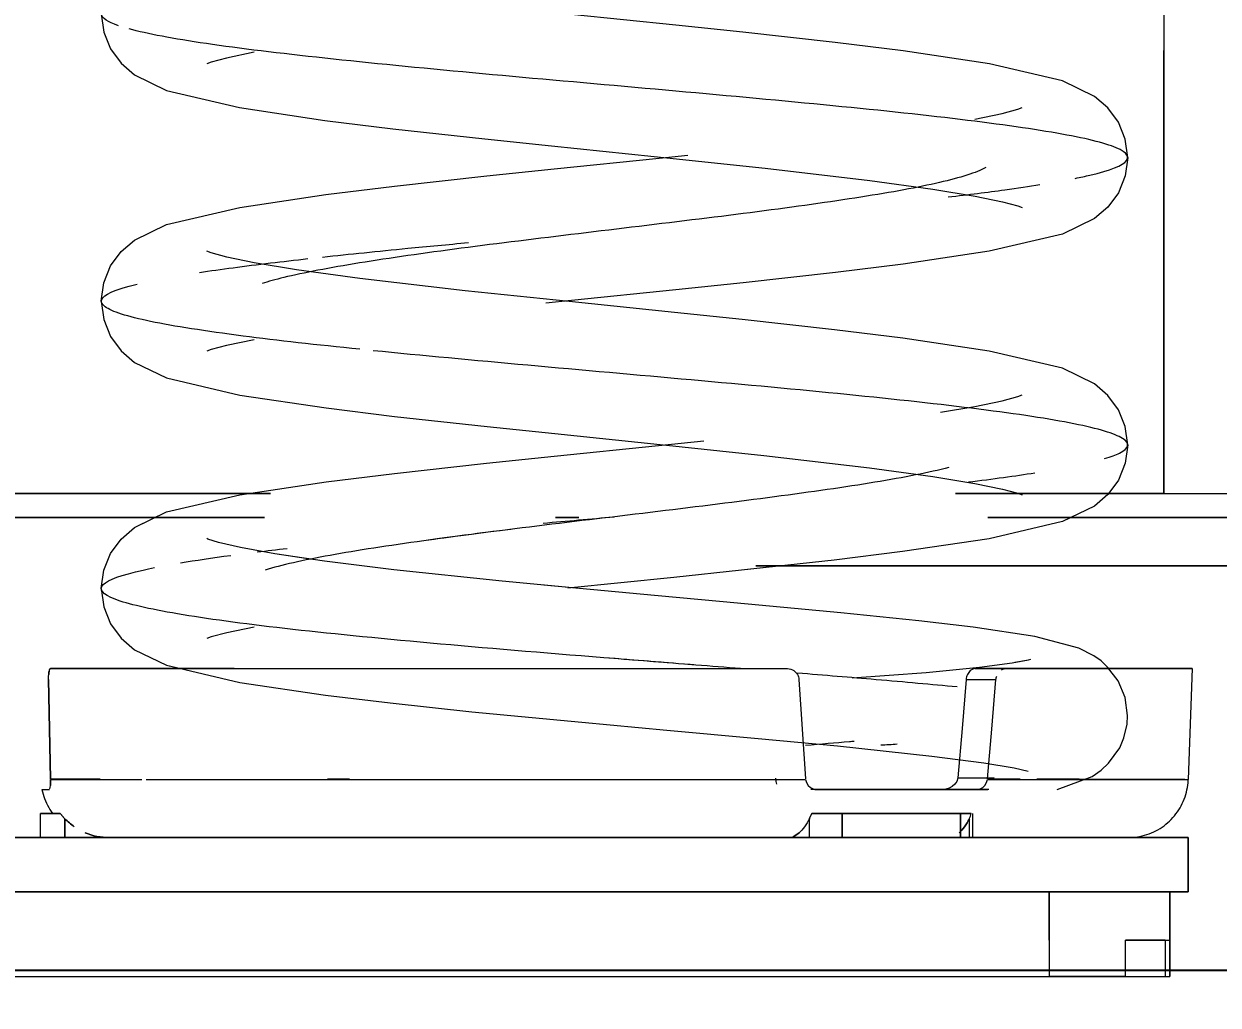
# Model space of a CAD drawing. Header units: millimetres. Extents: x -69706 to 52883, y -6882 to 68885.
# Drawn here: x 46240.4 to 46339.3, y 64791.4 to 64872.6 of the extents above; entities that cross this region are included whole.
import ezdxf

# ---------------------------------------------------------------- set-up
doc = ezdxf.new("R2010")
doc.units = ezdxf.units.MM
doc.layers.add('XFM7P20PCW$0$G-IMPT', color=252, linetype='Continuous', lineweight=9)
doc.layers.add('XFM7P20PCW$0$M-EQPM', color=252, linetype='Continuous', lineweight=9)
doc.layers.add('XFM7P20PCW$0$U-CV-DIM', color=252, linetype='Continuous')
doc.styles.add('XFM7P20PCW$0$PX-TEXT', font='isocp.shx', dxfattribs={"width": 0.7, "bigfont": 'chineset.shx'})
doc.dimstyles.new('XFM7P20PCW$0$PX-400', dxfattribs={"dimscale": 1000, "dimtxt": 0.25, "dimasz": 0.03, "dimexe": 0.1, "dimexo": 0.1, "dimgap": 0.05, "dimtad": 1, "dimdec": 0, "dimzin": 0, "dimdsep": 46, "dimtxsty": 'XFM7P20PCW$0$PX-TEXT', "dimblk": 'XFM7P20PCW$0$_Dot', "dimcen": 2, "dimclrd": 2, "dimclre": 1, "dimclrt": 4, "dimadec": 0, "dimazin": 0, "dimtfac": 1, "dimtdec": 0, "dimtix": 1, "dimtmove": 2, "dimatfit": 3, "dimfxl": 1, "dimtvp": 1, "dimtolj": 1, "dimtzin": 0, "dimarcsym": 0})

# ---------------------------------------------------------------- blocks, each defined once
blk = doc.blocks.new('XFM7P20PCW$0$ui_PCW Pump Shockproof Base - PCW防震基座-Renew_dwg_OC500032 UC600021 12___TEÂù_uÂ_Z__ÅK311x186x6t_ipt-1175001-剖面 73')
at = {"layer": 'XFM7P20PCW$0$G-IMPT'}
blk.add_line((132036.368, 25439.5), (132036.368, 25476.179), dxfattribs=at)
blk.add_line((132036.368, 25439.5), (132036.368, 25476.179), dxfattribs=at)
blk = doc.blocks.new('XFM7P20PCW$0$ui_PCW Pump Shockproof Base - PCW防震基座-Renew_dwg_OC500032 CE12___TZ__ÅK²Õ_ó-Âù_uÂ__ª_iam-1175004-剖面 73')
blk.add_blockref('XFM7P20PCW$0$ui_PCW Pump Shockproof Base - PCW防震基座-Renew_dwg_OC500032 UC600021 12___TEÂù_uÂ_Z__ÅK311x186x6t_ipt-1175001-剖面 73', (0, 0))
blk = doc.blocks.new('XFM7P20PCW$0$ui_PCW Pump Shockproof Base - PCW防震基座-Renew_dwg_OC500032 UC600021 12___TEÂù_uÂ_Z__ÅK311x186x6t_ipt-V22-剖面 73')
at = {"layer": 'XFM7P20PCW$0$G-IMPT'}
for p, q in [((132036.368, 25560), (132036.368, 25439.5)), ((132036.368, 25560), (132036.368, 25439.5)), ((131962.389, 25439.5), (131892.769, 25439.5)), ((131892.769, 25439.5), (131962.389, 25439.5)), ((132036.368, 25439.5), (132019.112, 25439.5)), ((132019.112, 25439.5), (132036.368, 25439.5)), ((132036.368, 25439.5), (132048.368, 25439.5))]:
    blk.add_line(p, q, dxfattribs=at)
blk = doc.blocks.new('XFM7P20PCW$0$ui_PCW Pump Shockproof Base - PCW防震基座-Renew_dwg_OC500033 CE12___TZ__ÅK²Õ_ó-Âù_uÂ__k_iam-V24-剖面 73')
blk.add_blockref('XFM7P20PCW$0$ui_PCW Pump Shockproof Base - PCW防震基座-Renew_dwg_OC500032 UC600021 12___TEÂù_uÂ_Z__ÅK311x186x6t_ipt-V22-剖面 73', (0, 0))
blk = doc.blocks.new('XFM7P20PCW$0$ui_PCW Pump Shockproof Base - PCW防震基座-Renew_dwg_QB100173 JCD-2_³___Æ¹Ô217x97mm-1175024-剖面 73')
at = {"layer": 'XFM7P20PCW$0$G-IMPT'}
for p, q in [((129276.868, 25406.5), (129079.868, 25406.5)), ((129079.868, 25406.5), (129276.868, 25406.5)), ((129276.868, 25402.5), (129276.868, 25406.5)), ((129276.868, 25406.5), (129276.868, 25402.5)), ((129276.868, 25406.5), (129286.868, 25406.5)), ((129286.868, 25406.5), (129276.868, 25406.5)), ((129286.868, 25406.5), (129286.868, 25399.5)), ((129286.868, 25399.5), (129286.868, 25406.5)), ((129286.868, 25406.5), (129286.868, 25399.5)), ((129283.187, 25402.5), (129286.482, 25402.5)), ((129286.482, 25402.5), (129283.187, 25402.5)), ((129283.187, 25402.5), (129286.868, 25402.5)), ((129283.187, 25402.5), (129286.868, 25402.5)), ((129283.187, 25402.5), (129286.868, 25402.5)), ((129283.187, 25402.5), (129286.868, 25402.5)), ((129283.187, 25402.5), (129286.868, 25402.5)), ((129283.187, 25402.5), (129286.868, 25402.5)), ((129283.187, 25402.5), (129286.868, 25402.5)), ((129283.187, 25402.5), (129286.868, 25402.5)), ((129283.187, 25402.5), (129286.868, 25402.5)), ((129283.187, 25402.5), (129286.868, 25402.5)), ((129283.187, 25402.5), (129286.868, 25402.5)), ((129283.187, 25402.5), (129286.868, 25402.5)), ((129283.187, 25402.5), (129286.482, 25402.5)), ((129283.187, 25402.5), (129286.482, 25402.5)), ((129286.868, 25402.5), (129286.868, 25399.5)), ((129286.868, 25399.5), (129286.868, 25402.5)), ((129286.868, 25402.5), (129286.868, 25399.5)), ((129286.868, 25399.5), (129286.868, 25402.5)), ((129286.868, 25402.5), (129286.868, 25399.5)), ((129286.868, 25399.5), (129286.868, 25402.5)), ((129286.868, 25402.5), (129286.868, 25399.5)), ((129286.868, 25399.5), (129286.868, 25402.5)), ((129286.868, 25402.5), (129286.868, 25399.5)), ((129286.868, 25399.5), (129286.868, 25402.5)), ((129286.868, 25402.5), (129286.868, 25399.5)), ((129286.868, 25399.5), (129286.868, 25402.5)), ((129069.868, 25399.5), (129286.868, 25399.5)), ((129069.868, 25399.5), (129286.868, 25399.5)), ((129069.868, 25399.5), (129286.868, 25399.5)), ((129069.868, 25399.5), (129286.868, 25399.5)), ((129069.868, 25399.5), (129286.868, 25399.5)), ((129069.868, 25399.5), (129286.868, 25399.5)), ((129069.868, 25399.5), (129286.868, 25399.5)), ((129069.868, 25399.5), (129286.868, 25399.5)), ((129069.868, 25399.5), (129286.868, 25399.5)), ((129069.868, 25399.5), (129286.868, 25399.5)), ((129069.868, 25399.5), (129286.868, 25399.5)), ((129069.868, 25399.5), (129286.868, 25399.5)), ((129070.253, 25399.5), (129286.482, 25399.5)), ((129070.253, 25399.5), (129286.482, 25399.5)), ((129073.548, 25399.5), (129283.187, 25399.5)), ((129073.548, 25399.5), (129283.187, 25399.5)), ((129079.868, 25399.5), (129276.868, 25399.5)), ((129079.868, 25399.5), (129276.868, 25399.5)), ((129283.187, 25399.5), (129276.868, 25399.5)), ((129276.868, 25399.5), (129283.187, 25399.5))]:
    blk.add_line(p, q, dxfattribs=at)
blk = doc.blocks.new('XFM7P20PCW$0$ui_PCW Pump Shockproof Base - PCW防震基座-Renew_dwg_¹s_ó¹Ï UD100116 CD-2_uÂ__³_y220x100x4_5t-1175025-剖面 73')
at = {"layer": 'XFM7P20PCW$0$G-IMPT'}
for p, q in [((129068.368, 25411), (129288.368, 25411)), ((129288.368, 25411), (129068.368, 25411)), ((129288.368, 25406.5), (129288.368, 25411)), ((129288.368, 25411), (129288.368, 25406.5)), ((129288.368, 25406.5), (129068.368, 25406.5)), ((129068.368, 25406.5), (129288.368, 25406.5))]:
    blk.add_line(p, q, dxfattribs=at)
blk = doc.blocks.new('XFM7P20PCW$0$ui_PCW Pump Shockproof Base - PCW防震基座-Renew_dwg_¹s_ó¹Ï UB405030 _uÂ__W_T_ö 86Dx18d-V58-剖面 73')
at = {"layer": 'XFM7P20PCW$0$G-IMPT'}
for p, q in [((131944.176, 25425), (131949.148, 25425)), ((131944.176, 25425), (131959.325, 25425)), ((131944.176, 25425), (131949.148, 25425)), ((131959.307, 25425), (131944.176, 25425)), ((131949.148, 25425), (131944.176, 25425)), ((131949.148, 25425), (131951.664, 25425)), ((131951.657, 25425), (131949.148, 25425)), ((131952.608, 25425), (131959.395, 25425)), ((131959.383, 25425), (131952.608, 25425)), ((132038.706, 25425), (132029.781, 25425)), ((132029.781, 25425), (132038.706, 25425)), ((132033.005, 25425), (132030.452, 25425)), ((132033.005, 25425), (132030.452, 25425)), ((132038.706, 25425), (132038.386, 25415.826)), ((131944.151, 25415.869), (131948.262, 25415.869)), ((131944.151, 25415.826), (131948.244, 25415.826)), ((131958.705, 25415.826), (131960.15, 25415.826)), ((131967.108, 25415.869), (131968.931, 25415.869)), ((131967.108, 25415.826), (131968.749, 25415.826)), ((132021.755, 25415.826), (132024.205, 25415.826)), ((132027.098, 25415.826), (132038.386, 25415.826)), ((131943.447, 25415), (131944.078, 25415)), ((131943.447, 25415), (131944.078, 25415)), ((132007.586, 25415), (132014.578, 25415)), ((132007.586, 25415), (132014.578, 25415)), ((132015.011, 25415), (132020.938, 25415)), ((132015.011, 25415), (132020.938, 25415)), ((132018.027, 25415), (132021.777, 25415)), ((132021.777, 25415), (132018.027, 25415)), ((132018.027, 25415), (132020.938, 25415)), ((132020.938, 25415), (132018.027, 25415)), ((131943.346, 25411), (131943.346, 25413)), ((131943.346, 25413), (131944.973, 25413)), ((131943.346, 25411), (131943.346, 25413)), ((131943.346, 25411), (131943.346, 25413)), ((131944.973, 25413), (131943.346, 25413)), ((132014.128, 25413), (132007.22, 25413)), ((132007.22, 25413), (132014.128, 25413)), ((132009.735, 25413), (132007.22, 25413)), ((132007.22, 25413), (132009.735, 25413)), ((132019.521, 25413), (132009.735, 25413)), ((132009.735, 25413), (132009.735, 25411)), ((132009.735, 25411), (132009.735, 25413)), ((132009.735, 25413), (132019.521, 25413)), ((132020.409, 25413), (132015.031, 25413)), ((132015.031, 25413), (132020.409, 25413)), ((132019.521, 25411), (132019.521, 25413)), ((132019.521, 25413), (132019.521, 25411)), ((132020.521, 25412.997), (132020.521, 25411)), ((132020.521, 25412.997), (132020.521, 25411)), ((131945.346, 25412.57), (131945.346, 25411)), ((131945.346, 25411), (131945.346, 25412.57)), ((132007.003, 25411), (132007.003, 25412.57)), ((132007.003, 25411), (132007.003, 25412.57)), ((132020.253, 25411), (132020.253, 25412.57)), ((132020.253, 25411), (132020.253, 25412.57)), ((131945.346, 25411), (131943.932, 25411)), ((131943.932, 25411), (131945.346, 25411)), ((131949.04, 25411), (131945.346, 25411)), ((131945.346, 25411), (131949.04, 25411)), ((131969.607, 25411), (131949.04, 25411)), ((131969.607, 25411), (131949.04, 25411)), ((131959.492, 25411), (131960.665, 25411)), ((131987.027, 25411), (131969.86, 25411)), ((131987.027, 25411), (131969.86, 25411)), ((131999.868, 25411), (131981.868, 25411)), ((131999.868, 25411), (131981.868, 25411)), ((132005.156, 25411), (131987.937, 25411)), ((132005.156, 25411), (131987.937, 25411)), ((132007.003, 25411), (132009.735, 25411)), ((132009.735, 25411), (132007.003, 25411)), ((132009.735, 25411), (132019.521, 25411)), ((132019.521, 25411), (132009.735, 25411)), ((132033.389, 25411), (132018.406, 25411)), ((132020.253, 25411), (132018.406, 25411)), ((132033.389, 25411), (132018.406, 25411)), ((132018.406, 25411), (132020.253, 25411))]:
    blk.add_line(p, q, dxfattribs=at)
at = {"layer": 'XFM7P20PCW$0$G-IMPT', "flags": 128}
for points in [[(131944.151, 25415.869), (131944.073, 25419.978), (131943.998, 25424.087)], [(131943.998, 25424.087), (131944.073, 25419.978), (131944.151, 25415.869)], [(131944.149, 25415.33), (131944.152, 25415.561), (131944.151, 25415.826)], [(131944.151, 25415.826), (131944.152, 25415.56), (131944.149, 25415.329)], [(132033.589, 25411.004), (132033.789, 25411.016), (132033.988, 25411.036), (132034.186, 25411.064), (132034.382, 25411.1), (132034.578, 25411.143), (132034.771, 25411.195), (132034.962, 25411.254), (132035.15, 25411.321), (132035.336, 25411.395), (132035.519, 25411.476), (132035.698, 25411.565), (132035.873, 25411.661), (132036.045, 25411.764), (132036.212, 25411.873), (132036.375, 25411.99), (132036.533, 25412.112), (132036.686, 25412.241), (132036.834, 25412.376), (132036.976, 25412.516), (132037.112, 25412.663), (132037.243, 25412.814), (132037.367, 25412.971), (132037.485, 25413.132), (132037.596, 25413.298), (132037.701, 25413.469), (132037.799, 25413.643), (132037.89, 25413.822), (132037.973, 25414.003), (132038.049, 25414.188), (132038.118, 25414.376), (132038.179, 25414.566), (132038.233, 25414.759), (132038.278, 25414.954), (132038.316, 25415.15), (132038.346, 25415.348), (132038.368, 25415.547), (132038.383, 25415.746), (132038.386, 25415.826)], [(131943.447, 25415), (131943.491, 25414.805), (131943.543, 25414.612), (131943.602, 25414.421), (131943.669, 25414.232), (131943.743, 25414.047), (131943.825, 25413.864), (131943.914, 25413.685), (131944.01, 25413.51), (131944.113, 25413.338), (131944.223, 25413.171)], [(131969.104, 25411), (131967.661, 25411), (131966.255, 25411), (131964.888, 25411), (131963.562, 25411), (131962.281, 25411), (131961.045, 25411)], [(131961.886, 25411), (131963.154, 25411), (131964.465, 25411), (131965.82, 25411), (131967.214, 25411), (131968.646, 25411), (131969.883, 25411)], [(131970.113, 25411), (131971.614, 25411), (131973.145, 25411), (131974.705, 25411), (131976.291, 25411), (131977.9, 25411)], [(131978.411, 25411), (131976.796, 25411), (131975.202, 25411), (131973.634, 25411), (131972.093, 25411), (131970.583, 25411)], [(131979.53, 25411), (131981.178, 25411), (131982.841, 25411), (131984.517, 25411), (131986.204, 25411), (131987.898, 25411)], [(131987.926, 25411), (131986.737, 25411), (131985.048, 25411), (131983.368, 25411), (131981.7, 25411), (131980.047, 25411)], [(131987.926, 25411), (131989.596, 25411), (131991.297, 25411), (131992.997, 25411), (131994.693, 25411), (131996.384, 25411), (131998.066, 25411), (131999.736, 25411), (132001.392, 25411), (132003.031, 25411), (132004.65, 25411)], [(132005.156, 25411), (132003.543, 25411), (132001.91, 25411), (132000.259, 25411), (131998.593, 25411), (131996.915, 25411), (131995.227, 25411), (131993.532, 25411), (131991.833, 25411), (131990.132, 25411), (131988.433, 25411)], [(132018.406, 25411), (132019.68, 25411), (132020.908, 25411), (132022.087, 25411)], [(132021.689, 25411), (132020.493, 25411), (132019.249, 25411)]]:
    blk.add_lwpolyline(points, dxfattribs=at)
at = {"layer": 'XFM7P20PCW$0$G-IMPT'}
for points, knots in [([(131944.002, 25424.378), (131944.006, 25424.469), (131944.019, 25424.622), (131944.05, 25424.796), (131944.098, 25424.951), (131944.143, 25424.999), (131944.176, 25425)], [0.2, 0.2, 0.2, 0.2, 0.4, 0.55, 0.7, 1, 1, 1, 1]), ([(131944.176, 25425), (131944.132, 25424.999), (131944.078, 25424.92), (131944.03, 25424.694), (131944.016, 25424.574), (131944.01, 25424.51)], [0, 0, 0, 0, 0.4, 0.55, 0.7, 0.7, 0.7, 0.7]), ([(132025.842, 25415.863), (132029.186, 25415.858), (132035.805, 25415.845), (132038.386, 25415.833), (132038.386, 25415.826)], [0.1384576, 0.1384576, 0.1384576, 0.1384576, 0.5, 1, 1, 1, 1])]:
    blk.add_open_spline(points, degree=3, knots=knots, dxfattribs=at)
for points in [[(132021.76, 25415.869), (132022.698, 25415.868), (132023.604, 25415.867), (132024.476, 25415.865)], [(131945.346, 25412.57), (131945.28, 25412.639), (131945.152, 25412.78), (131945.032, 25412.926), (131944.973, 25413)], [(131944.973, 25413), (131945.032, 25412.926), (131945.152, 25412.78), (131945.28, 25412.639), (131945.346, 25412.57)], [(132007.22, 25413), (132007.181, 25412.926), (132007.106, 25412.78), (132007.036, 25412.639), (132007.003, 25412.57)], [(132007.003, 25412.57), (132007.036, 25412.639), (132007.106, 25412.78), (132007.181, 25412.926), (132007.22, 25413)], [(131946.134, 25411.901), (131945.851, 25412.095), (131945.587, 25412.319), (131945.346, 25412.57)], [(131945.346, 25412.57), (131945.587, 25412.319), (131945.851, 25412.095), (131946.134, 25411.901)], [(132019.411, 25411.408), (132019.725, 25411.674), (132020.012, 25412.068), (132020.253, 25412.57)], [(132020.253, 25412.57), (132020.012, 25412.068), (132019.725, 25411.674), (132019.411, 25411.408)], [(131949.04, 25411), (131948.342, 25411.001), (131947.66, 25411.141), (131947.031, 25411.408)], [(131947.031, 25411.408), (131947.66, 25411.141), (131948.342, 25411.001), (131949.04, 25411)], [(132006.161, 25411.408), (132006.003, 25411.274), (132005.84, 25411.173), (132005.671, 25411.104)], [(132005.671, 25411.104), (132005.84, 25411.173), (132006.003, 25411.274), (132006.161, 25411.408)]]:
    blk.add_open_spline(points, degree=3, dxfattribs=at)
blk = doc.blocks.new('XFM7P20PCW$0$ui_PCW Pump Shockproof Base - PCW防震基座-Renew_dwg_²Õ_X_ó OB101054 JCD-2_uÂ__U_y _ö_ûÁá_N-V59-剖面 73')
for name, p in [('XFM7P20PCW$0$ui_PCW Pump Shockproof Base - PCW防震基座-Renew_dwg_¹s_ó¹Ï UB405030 _uÂ__W_T_ö 86Dx18d-V58-剖面 73', (0, 0)), ('XFM7P20PCW$0$ui_PCW Pump Shockproof Base - PCW防震基座-Renew_dwg_¹s_ó¹Ï UD100116 CD-2_uÂ__³_y220x100x4_5t-1175025-剖面 73', (2750, 0))]:
    blk.add_blockref(name, p)
blk = doc.blocks.new('XFM7P20PCW$0$ui_PCW Pump Shockproof Base - PCW防震基座-Renew_dwg_50_____j_uÂ_ 85Dx155H-V61-剖面 73')
at = {"layer": 'XFM7P20PCW$0$G-IMPT'}
blk.add_line((131965.859, 25434.048), (131962.736, 25434.513), dxfattribs=at)
at = {"layer": 'XFM7P20PCW$0$G-IMPT', "flags": 128}
for points in [[(131948.368, 25431.625), (131948.567, 25433.145), (131949.135, 25434.54), (131950.006, 25435.727), (131951.117, 25436.69), (131951.841, 25437.039)], [(131959.884, 25435.034), (131958.072, 25435.455), (131957.182, 25435.732), (131957.111, 25435.761)], [(132004.661, 25433.5), (132001.39, 25433.138), (131995.77, 25432.551), (131987.01, 25431.652)], [(131948.368, 25431.625), (131948.567, 25430.105), (131949.135, 25428.71), (131950.006, 25427.523), (131951.117, 25426.56), (131953.769, 25425.281), (131954.965, 25425)], [(132031.708, 25425.131), (132031.157, 25425.631), (132030.561, 25426.057), (132029.313, 25426.686), (132025.674, 25427.648), (132020.581, 25428.421), (132016.062, 25428.955), (132009.598, 25429.62), (131999.862, 25430.531), (131994.167, 25431.049), (131987.959, 25431.62), (131985.016, 25431.903)], [(132024.012, 25425.519), (132025.15, 25425.735), (132025.339, 25425.786)]]:
    blk.add_lwpolyline(points, dxfattribs=at)
at = {"layer": 'XFM7P20PCW$0$G-IMPT'}
for points, knots in [([(131982.277, 25436.529), (131979.763, 25436.214), (131974.222, 25435.497), (131966.906, 25434.375), (131963.259, 25433.568), (131961.932, 25433.164)], [0.83501142, 0.83501142, 0.83501142, 0.83501142, 0.84090909, 0.84848485, 0.85606061, 0.85606061, 0.85606061, 0.85606061]), ([(131996.596, 25425.373), (131994.383, 25425.548), (131987.077, 25426.127), (131975.193, 25427.109), (131963.033, 25428.32), (131954.078, 25429.531), (131948.808, 25430.742), (131947.799, 25431.953), (131950.038, 25432.76), (131951.828, 25433.164)], [0.10870434, 0.10870434, 0.10870434, 0.10870434, 0.1119403, 0.11940299, 0.12686567, 0.13432836, 0.14179104, 0.14925373, 0.15671642, 0.15671642, 0.15671642, 0.15671642]), ([(132001.31, 25425), (132000.081, 25425.098), (131998.627, 25425.213), (131997.172, 25425.328), (131996.952, 25425.345)], [0.106403467, 0.106403467, 0.106403467, 0.106403467, 0.108208955, 0.108530408, 0.108530408, 0.108530408, 0.108530408]), ([(132010.712, 25418.97), (132010.584, 25418.959), (132009.325, 25418.847), (132007.969, 25418.734), (132006.691, 25418.633)], [0.95032358, 0.95032358, 0.95032358, 0.95032358, 0.950757576, 0.954545455, 0.954545455, 0.954545455, 0.954545455]), ([(132021.864, 25415), (132021.627, 25415), (132021.075, 25415), (132020.113, 25415), (132019.155, 25415), (132018.287, 25415), (132017.319, 25415), (132015.425, 25415), (132012.317, 25415), (132009.226, 25415), (132007.602, 25415), (132007.134, 25415)], [-0.35294781, -0.35294781, -0.35294781, -0.35294781, -0.34722222, -0.34027778, -0.33333333, -0.32986111, -0.32638889, -0.31944444, -0.30555556, -0.29166667, -0.28566929, -0.28566929, -0.28566929, -0.28566929]), ([(132007.452, 25415), (132007.951, 25415), (132009.496, 25415), (132011.997, 25415), (132014.945, 25415), (132017.195, 25415), (132018.827, 25415), (132019.948, 25415), (132020.836, 25415), (132021.351, 25415), (132021.539, 25415)], [-0.67315284, -0.67315284, -0.67315284, -0.67315284, -0.66666667, -0.65277778, -0.63888889, -0.625, -0.61805556, -0.61111111, -0.60416667, -0.59998759, -0.59998759, -0.59998759, -0.59998759])]:
    blk.add_open_spline(points, degree=3, knots=knots, dxfattribs=at)
for points in [[(131961.282, 25434.658), (131962.077, 25434.757), (131962.903, 25434.856), (131963.756, 25434.955)], [(131954.93, 25433.758), (131956.162, 25433.964), (131957.553, 25434.169), (131959.085, 25434.375)], [(131951.828, 25433.164), (131952.123, 25433.231), (131952.436, 25433.297), (131952.767, 25433.364)], [(132012.527, 25424.082), (132010.421, 25424.262), (132008.242, 25424.442), (132006.02, 25424.622)], [(132012.912, 25418.674), (132013.378, 25418.701), (132013.837, 25418.729), (132014.289, 25418.757)]]:
    blk.add_open_spline(points, degree=3, dxfattribs=at)
blk = doc.blocks.new('XFM7P20PCW$0$ui_PCW Pump Shockproof Base - PCW防震基座-Renew_dwg_QB100173 JCD-2_³___Æ¹Ô217x97mm-V63-剖面 73')
at = {"layer": 'XFM7P20PCW$0$G-IMPT'}
for p, q in [((129276.868, 25406.5), (129079.868, 25406.5)), ((129079.868, 25406.5), (129276.868, 25406.5)), ((129276.868, 25402.5), (129276.868, 25406.5)), ((129276.868, 25406.5), (129276.868, 25399.5)), ((129276.868, 25406.5), (129286.868, 25406.5)), ((129286.868, 25406.5), (129276.868, 25406.5)), ((129286.868, 25406.5), (129286.868, 25399.5)), ((129286.868, 25399.5), (129286.868, 25406.5)), ((129286.868, 25406.5), (129286.868, 25399.5)), ((129283.187, 25402.5), (129286.482, 25402.5)), ((129286.482, 25402.5), (129283.187, 25402.5)), ((129283.187, 25402.5), (129286.868, 25402.5)), ((129283.187, 25402.5), (129286.868, 25402.5)), ((129283.187, 25402.5), (129286.868, 25402.5)), ((129283.187, 25402.5), (129286.868, 25402.5)), ((129283.187, 25402.5), (129286.868, 25402.5)), ((129283.187, 25402.5), (129286.868, 25402.5)), ((129283.187, 25402.5), (129286.868, 25402.5)), ((129283.187, 25402.5), (129286.868, 25402.5)), ((129283.187, 25402.5), (129286.868, 25402.5)), ((129283.187, 25402.5), (129286.868, 25402.5)), ((129283.187, 25402.5), (129286.868, 25402.5)), ((129283.187, 25402.5), (129286.868, 25402.5)), ((129283.187, 25402.5), (129286.482, 25402.5)), ((129283.187, 25402.5), (129286.482, 25402.5)), ((129283.187, 25399.5), (129283.187, 25402.5)), ((129286.482, 25402.5), (129286.482, 25399.5)), ((129286.868, 25402.5), (129286.868, 25399.5)), ((129286.868, 25399.5), (129286.868, 25402.5)), ((129286.868, 25402.5), (129286.868, 25399.5)), ((129286.868, 25399.5), (129286.868, 25402.5)), ((129286.868, 25402.5), (129286.868, 25399.5)), ((129286.868, 25399.5), (129286.868, 25402.5)), ((129286.868, 25402.5), (129286.868, 25399.5)), ((129286.868, 25399.5), (129286.868, 25402.5)), ((129286.868, 25402.5), (129286.868, 25399.5)), ((129286.868, 25399.5), (129286.868, 25402.5)), ((129286.868, 25402.5), (129286.868, 25399.5)), ((129286.868, 25399.5), (129286.868, 25402.5)), ((129069.868, 25399.5), (129286.868, 25399.5)), ((129069.868, 25399.5), (129286.868, 25399.5)), ((129069.868, 25399.5), (129286.868, 25399.5)), ((129069.868, 25399.5), (129286.868, 25399.5)), ((129069.868, 25399.5), (129286.868, 25399.5)), ((129069.868, 25399.5), (129286.868, 25399.5)), ((129069.868, 25399.5), (129286.868, 25399.5)), ((129069.868, 25399.5), (129286.868, 25399.5)), ((129069.868, 25399.5), (129286.868, 25399.5)), ((129069.868, 25399.5), (129286.868, 25399.5)), ((129069.868, 25399.5), (129286.868, 25399.5)), ((129069.868, 25399.5), (129286.868, 25399.5)), ((129070.253, 25399.5), (129286.482, 25399.5)), ((129070.253, 25399.5), (129286.482, 25399.5)), ((129073.548, 25399.5), (129283.187, 25399.5)), ((129073.548, 25399.5), (129283.187, 25399.5)), ((129079.868, 25399.5), (129276.868, 25399.5)), ((129079.868, 25399.5), (129276.868, 25399.5)), ((129283.187, 25399.5), (129276.868, 25399.5)), ((129276.868, 25399.5), (129283.187, 25399.5)), ((129286.482, 25399.5), (129286.868, 25399.5))]:
    blk.add_line(p, q, dxfattribs=at)
blk = doc.blocks.new('XFM7P20PCW$0$ui_PCW Pump Shockproof Base - PCW防震基座-Renew_dwg_¹s_ó¹Ï UB405030 _uÂ__W_T_ö 86Dx18d-V85-剖面 73')
at = {"layer": 'XFM7P20PCW$0$G-IMPT'}
for p, q in [((131944.176, 25425), (131949.148, 25425)), ((131944.176, 25425), (132005.192, 25425)), ((131944.176, 25425), (131949.148, 25425)), ((131959.307, 25425), (131944.176, 25425)), ((131949.148, 25425), (131944.176, 25425)), ((131949.148, 25425), (131951.664, 25425)), ((131951.657, 25425), (131949.148, 25425)), ((131952.608, 25425), (132002.706, 25425)), ((131959.383, 25425), (131952.608, 25425)), ((132002.706, 25425), (132005.192, 25425)), ((132020.748, 25425), (132023.234, 25425)), ((132033.005, 25425), (132020.748, 25425)), ((132023.234, 25425), (132020.748, 25425)), ((132023.234, 25425), (132038.706, 25425)), ((132038.706, 25425), (132029.781, 25425)), ((132033.005, 25425), (132030.452, 25425)), ((132038.706, 25425), (132038.386, 25415.826)), ((132019.987, 25424.087), (132022.46, 25424.087)), ((131944.151, 25415.869), (131948.262, 25415.869)), ((131944.151, 25415.826), (131951.729, 25415.826)), ((131952.072, 25415.826), (132006.697, 25415.826)), ((131967.108, 25415.869), (131968.931, 25415.869)), ((132022.296, 25415.942), (132019.301, 25415.939)), ((132021.765, 25415.913), (132019.301, 25415.939)), ((132021.755, 25415.826), (132038.386, 25415.826)), ((131943.447, 25415), (131944.078, 25415)), ((131943.447, 25415), (131944.078, 25415)), ((132007.586, 25415), (132020.938, 25415)), ((132007.586, 25415), (132014.578, 25415)), ((132015.011, 25415), (132020.938, 25415)), ((132018.027, 25415), (132021.777, 25415)), ((132021.777, 25415), (132018.027, 25415)), ((132018.027, 25415), (132020.938, 25415)), ((132020.938, 25415), (132018.027, 25415)), ((131943.346, 25411), (131943.346, 25413)), ((131943.346, 25413), (131944.973, 25413)), ((131943.346, 25411), (131943.346, 25413)), ((131943.346, 25411), (131943.346, 25413)), ((131944.973, 25413), (131943.346, 25413)), ((132014.128, 25413), (132007.22, 25413)), ((132007.22, 25413), (132014.128, 25413)), ((132009.735, 25413), (132007.22, 25413)), ((132007.22, 25413), (132009.735, 25413)), ((132019.521, 25413), (132009.735, 25413)), ((132009.735, 25413), (132009.735, 25411)), ((132009.735, 25411), (132009.735, 25413)), ((132009.735, 25413), (132019.521, 25413)), ((132020.409, 25413), (132015.031, 25413)), ((132015.031, 25413), (132020.409, 25413)), ((132019.521, 25411), (132019.521, 25413)), ((132019.521, 25413), (132019.521, 25411)), ((132019.521, 25413), (132020.409, 25413)), ((132020.521, 25413), (132020.521, 25411)), ((132020.521, 25412.997), (132020.521, 25411)), ((131945.346, 25412.57), (131945.346, 25411)), ((131945.346, 25411), (131945.346, 25412.57)), ((132007.003, 25411), (132007.003, 25412.57)), ((132007.003, 25411), (132007.003, 25412.57)), ((132020.253, 25411), (132020.253, 25412.57)), ((132020.253, 25411), (132020.253, 25412.57)), ((131945.346, 25411), (131943.932, 25411)), ((131943.932, 25411), (131945.346, 25411)), ((131949.04, 25411), (131945.346, 25411)), ((131945.346, 25411), (131949.04, 25411)), ((131969.607, 25411), (131949.04, 25411)), ((131969.607, 25411), (131949.04, 25411)), ((131959.492, 25411), (131960.665, 25411)), ((131987.027, 25411), (131969.86, 25411)), ((131987.027, 25411), (131969.86, 25411)), ((131999.868, 25411), (131981.868, 25411)), ((131999.868, 25411), (131981.868, 25411)), ((132005.156, 25411), (131987.937, 25411)), ((132005.156, 25411), (131987.937, 25411)), ((132007.003, 25411), (132009.735, 25411)), ((132009.735, 25411), (132007.003, 25411)), ((132009.735, 25411), (132019.521, 25411)), ((132019.521, 25411), (132009.735, 25411)), ((132033.389, 25411), (132018.406, 25411)), ((132020.253, 25411), (132018.406, 25411)), ((132033.389, 25411), (132018.406, 25411)), ((132018.406, 25411), (132020.253, 25411))]:
    blk.add_line(p, q, dxfattribs=at)
at = {"layer": 'XFM7P20PCW$0$G-IMPT', "flags": 128}
for points in [[(131944.151, 25415.869), (131944.073, 25419.978), (131943.998, 25424.087)], [(131943.998, 25424.087), (131944.073, 25419.978), (131944.151, 25415.869)], [(132006.144, 25424.087), (132006.419, 25419.978), (132006.692, 25415.869)], [(132019.987, 25424.087), (132019.646, 25420.026), (132019.303, 25415.965)], [(132021.76, 25415.869), (132022.111, 25419.978), (132022.46, 25424.087)], [(131944.116, 25415.038), (131944.139, 25415.151), (131944.149, 25415.33), (131944.152, 25415.561), (131944.151, 25415.826)], [(131944.151, 25415.826), (131944.152, 25415.56), (131944.149, 25415.329)], [(132004.31, 25415.416), (132004.251, 25415.657), (132004.22, 25415.939)], [(132006.697, 25415.826), (132006.772, 25415.56), (132006.909, 25415.329), (132007.099, 25415.15), (132007.331, 25415.038), (132007.586, 25415)], [(132019.301, 25415.939), (132019.223, 25415.657), (132019.059, 25415.416), (132018.838, 25415.229), (132018.58, 25415.099), (132018.308, 25415.024)], [(132020.938, 25415), (132021.157, 25415.038), (132021.365, 25415.151), (132021.545, 25415.33), (132021.679, 25415.561), (132021.755, 25415.826)], [(132033.589, 25411.004), (132033.789, 25411.016), (132033.988, 25411.036), (132034.186, 25411.064), (132034.382, 25411.1), (132034.578, 25411.143), (132034.771, 25411.195), (132034.962, 25411.254), (132035.15, 25411.321), (132035.336, 25411.395), (132035.519, 25411.476), (132035.698, 25411.565), (132035.873, 25411.661), (132036.045, 25411.764), (132036.212, 25411.873), (132036.375, 25411.99), (132036.533, 25412.112), (132036.686, 25412.241), (132036.834, 25412.376), (132036.976, 25412.516), (132037.112, 25412.663), (132037.243, 25412.814), (132037.367, 25412.971), (132037.485, 25413.132), (132037.596, 25413.298), (132037.701, 25413.469), (132037.799, 25413.643), (132037.89, 25413.822), (132037.973, 25414.003), (132038.049, 25414.188), (132038.118, 25414.376), (132038.179, 25414.566), (132038.233, 25414.759), (132038.278, 25414.954), (132038.316, 25415.15), (132038.346, 25415.348), (132038.368, 25415.547), (132038.383, 25415.746), (132038.386, 25415.826)], [(131943.447, 25415), (131943.491, 25414.805), (131943.543, 25414.612), (131943.602, 25414.421), (131943.669, 25414.232), (131943.743, 25414.047), (131943.825, 25413.864), (131943.914, 25413.685), (131944.01, 25413.51), (131944.113, 25413.338), (131944.223, 25413.171), (131944.34, 25413.009), (131944.346, 25413)], [(131950.418, 25411), (131949.926, 25411), (131949.5, 25411), (131949.14, 25411), (131949.04, 25411)], [(131969.104, 25411), (131967.661, 25411), (131966.255, 25411), (131964.888, 25411), (131963.562, 25411), (131962.281, 25411), (131961.045, 25411)], [(131961.886, 25411), (131963.154, 25411), (131964.465, 25411), (131965.82, 25411), (131967.214, 25411), (131968.646, 25411), (131969.883, 25411)], [(132005.156, 25411), (132003.543, 25411), (132001.91, 25411), (132000.259, 25411), (131998.593, 25411), (131996.915, 25411), (131995.227, 25411), (131993.532, 25411), (131991.833, 25411), (131990.132, 25411), (131988.433, 25411), (131986.737, 25411), (131985.048, 25411), (131983.368, 25411), (131981.7, 25411), (131980.047, 25411), (131978.411, 25411), (131976.796, 25411), (131975.202, 25411), (131973.634, 25411), (131972.093, 25411), (131970.583, 25411), (131969.883, 25411)], [(131970.113, 25411), (131971.614, 25411), (131973.145, 25411), (131974.705, 25411), (131976.291, 25411), (131977.9, 25411)], [(131979.53, 25411), (131981.178, 25411), (131982.841, 25411), (131984.517, 25411), (131986.204, 25411), (131987.898, 25411)], [(131987.926, 25411), (131989.596, 25411), (131991.297, 25411), (131992.997, 25411), (131994.693, 25411), (131996.384, 25411), (131998.066, 25411), (131999.736, 25411), (132001.392, 25411), (132003.031, 25411), (132004.65, 25411)], [(132018.406, 25411), (132019.68, 25411), (132020.908, 25411), (132022.087, 25411)], [(132021.689, 25411), (132020.493, 25411), (132019.249, 25411)], [(132033.355, 25411), (132033.253, 25411), (132033.083, 25411), (132032.846, 25411), (132032.541, 25411), (132032.17, 25411), (132031.733, 25411), (132031.231, 25411)]]:
    blk.add_lwpolyline(points, dxfattribs=at)
at = {"layer": 'XFM7P20PCW$0$G-IMPT'}
for points, knots in [([(131943.998, 25424.087), (131943.996, 25424.19), (131943.999, 25424.382), (131944.019, 25424.622), (131944.05, 25424.796), (131944.098, 25424.951), (131944.143, 25424.999), (131944.176, 25425)], [0, 0, 0, 0, 0.2, 0.4, 0.55, 0.7, 1, 1, 1, 1]), ([(131944.176, 25425), (131944.132, 25424.999), (131944.078, 25424.92), (131944.03, 25424.694), (131944.016, 25424.574), (131944.01, 25424.51)], [0, 0, 0, 0, 0.4, 0.55, 0.7, 0.7, 0.7, 0.7]), ([(132005.192, 25425), (132005.388, 25424.999), (132005.642, 25424.92), (132005.899, 25424.694), (132006.027, 25424.515), (132006.113, 25424.31), (132006.139, 25424.164), (132006.144, 25424.087)], [0, 0, 0, 0, 0.4, 0.55, 0.7, 0.85, 1, 1, 1, 1]), ([(132020.748, 25425), (132020.6, 25424.999), (132020.403, 25424.92), (132020.198, 25424.695), (132020.093, 25424.516), (132020.019, 25424.31), (132019.994, 25424.164), (132019.987, 25424.087)], [0, 0, 0, 0, 0.4, 0.55, 0.7, 0.85, 1, 1, 1, 1]), ([(132025.842, 25415.863), (132029.186, 25415.858), (132035.805, 25415.845), (132038.386, 25415.833), (132038.386, 25415.826)], [0.1384576, 0.1384576, 0.1384576, 0.1384576, 0.5, 1, 1, 1, 1]), ([(132007.003, 25412.57), (132006.762, 25412.068), (132006.331, 25411.477), (132005.84, 25411.173), (132005.671, 25411.104)], [-1, -1, -1, -1, -0.5, -0.25, -0.25, -0.25, -0.25])]:
    blk.add_open_spline(points, degree=3, knots=knots, dxfattribs=at)
for points in [[(132022.91, 25424.905), (132023.012, 25424.967), (132023.121, 25424.999), (132023.234, 25425)], [(132022.46, 25424.087), (132022.47, 25424.19), (132022.489, 25424.286), (132022.519, 25424.378)], [(132021.76, 25415.869), (132022.698, 25415.868), (132023.604, 25415.867), (132024.476, 25415.865)], [(131945.346, 25412.57), (131945.28, 25412.639), (131945.152, 25412.78), (131945.032, 25412.926), (131944.973, 25413)], [(131944.973, 25413), (131945.032, 25412.926), (131945.152, 25412.78), (131945.28, 25412.639), (131945.346, 25412.57)], [(132007.22, 25413), (132007.181, 25412.926), (132007.106, 25412.78), (132007.036, 25412.639), (132007.003, 25412.57)], [(132007.003, 25412.57), (132007.036, 25412.639), (132007.106, 25412.78), (132007.181, 25412.926), (132007.22, 25413)], [(132020.253, 25412.57), (132020.286, 25412.639), (132020.345, 25412.78), (132020.39, 25412.926), (132020.409, 25413)], [(131946.134, 25411.901), (131945.851, 25412.095), (131945.587, 25412.319), (131945.346, 25412.57)], [(131945.346, 25412.57), (131945.587, 25412.319), (131945.851, 25412.095), (131946.134, 25411.901)], [(132019.411, 25411.408), (132019.725, 25411.674), (132020.012, 25412.068), (132020.253, 25412.57)], [(132020.253, 25412.57), (132020.012, 25412.068), (132019.725, 25411.674), (132019.411, 25411.408)], [(131949.04, 25411), (131948.342, 25411.001), (131947.66, 25411.141), (131947.031, 25411.408)], [(131947.031, 25411.408), (131947.66, 25411.141), (131948.342, 25411.001), (131949.04, 25411)], [(132005.671, 25411.104), (132005.84, 25411.173), (132006.003, 25411.274), (132006.161, 25411.408)]]:
    blk.add_open_spline(points, degree=3, dxfattribs=at)
blk = doc.blocks.new('XFM7P20PCW$0$ui_PCW Pump Shockproof Base - PCW防震基座-Renew_dwg_²Õ_X_ó OB101054 JCD-2_uÂ__U_y _ö_ûÁá_N-V86-剖面 73')
for name, p in [('XFM7P20PCW$0$ui_PCW Pump Shockproof Base - PCW防震基座-Renew_dwg_¹s_ó¹Ï UB405030 _uÂ__W_T_ö 86Dx18d-V85-剖面 73', (0, 0)), ('XFM7P20PCW$0$ui_PCW Pump Shockproof Base - PCW防震基座-Renew_dwg_¹s_ó¹Ï UD100116 CD-2_uÂ__³_y220x100x4_5t-1175025-剖面 73', (2750, 0))]:
    blk.add_blockref(name, p)
blk = doc.blocks.new('XFM7P20PCW$0$ui_PCW Pump Shockproof Base - PCW防震基座-Renew_dwg_50_____j_uÂ_ 85Dx155H-V88-剖面 73')
at = {"layer": 'XFM7P20PCW$0$G-IMPT', "flags": 128}
for points in [[(132033.367, 25467.326), (132033.168, 25468.847), (132032.599, 25470.241), (132031.729, 25471.427), (132030.621, 25472.387), (132027.96, 25473.672), (132021.912, 25475.09), (132014.787, 25476.158), (132009.138, 25476.854), (132001.49, 25477.701), (131995.936, 25478.282), (131987.292, 25479.169), (131978.45, 25480.102), (131969.772, 25481.114), (131964.542, 25481.831), (131961.03, 25482.412), (131958.761, 25482.881), (131957.463, 25483.233), (131957.118, 25483.358)], [(131948.368, 25479.225), (131948.567, 25477.706), (131949.134, 25476.313), (131950.004, 25475.126), (131951.112, 25474.164), (131953.777, 25472.877), (131959.8, 25471.464), (131966.89, 25470.4), (131972.501, 25469.707), (131980.122, 25468.862), (131985.651, 25468.283), (131994.16, 25467.41), (132003.341, 25466.442), (132012.022, 25465.429), (132017.239, 25464.713), (132020.73, 25464.134), (132022.996, 25463.664), (132024.28, 25463.315), (132024.618, 25463.192)], [(131961.019, 25476.036), (131958.75, 25475.566), (131957.459, 25475.216), (131957.118, 25475.092)], [(132020.702, 25470.511), (132022.971, 25470.98), (132024.271, 25471.332), (132024.618, 25471.458)], [(131948.368, 25455.426), (131948.568, 25456.947), (131949.136, 25458.341), (131950.007, 25459.529), (131951.116, 25460.488), (131953.773, 25461.772), (131959.831, 25463.192), (131966.975, 25464.261), (131972.637, 25464.959), (131980.291, 25465.806), (131985.871, 25466.389), (131994.577, 25467.283), (131996.947, 25467.533)], [(132033.367, 25467.326), (132033.168, 25465.807), (132032.601, 25464.413), (132031.731, 25463.226), (132030.622, 25462.263), (132027.956, 25460.976), (132021.908, 25459.559), (132014.783, 25458.491), (132009.16, 25457.798), (132001.51, 25456.951), (131995.939, 25456.368), (131987.302, 25455.482), (131985.177, 25455.258)], [(132033.367, 25443.526), (132033.167, 25445.046), (132032.599, 25446.441), (132031.728, 25447.629), (132030.618, 25448.59), (132027.964, 25449.871), (132021.901, 25451.292), (132014.747, 25452.363), (132009.079, 25453.061), (132001.43, 25453.908), (131995.834, 25454.493), (131987.11, 25455.388), (131978.502, 25456.296), (131969.79, 25457.312), (131964.538, 25458.031), (131961.029, 25458.612), (131958.758, 25459.082), (131957.462, 25459.433), (131957.116, 25459.558)], [(131948.368, 25455.426), (131948.568, 25453.906), (131949.135, 25452.512), (131950.005, 25451.325), (131951.115, 25450.362), (131953.779, 25449.076), (131959.843, 25447.656), (131966.993, 25446.586), (131972.641, 25445.891), (131980.311, 25445.042), (131985.917, 25444.456), (131994.651, 25443.56), (132003.238, 25442.653), (132011.978, 25441.634), (132017.224, 25440.915), (132020.709, 25440.338), (132022.986, 25439.866), (132024.272, 25439.517), (132024.62, 25439.391)], [(131961.017, 25452.236), (131958.744, 25451.765), (131957.459, 25451.416), (131957.116, 25451.291)], [(132017.857, 25446.24), (132020.707, 25446.712), (132022.981, 25447.183), (132024.273, 25447.533), (132024.621, 25447.659)], [(131948.368, 25431.625), (131948.567, 25433.145), (131949.135, 25434.54), (131950.006, 25435.727), (131951.117, 25436.69), (131953.767, 25437.969), (131959.827, 25439.391), (131966.979, 25440.462), (131972.641, 25441.159), (131980.267, 25442.004), (131985.858, 25442.588), (131994.525, 25443.477), (131998.268, 25443.872)], [(132033.367, 25443.526), (132033.167, 25442.006), (132032.6, 25440.612), (132031.729, 25439.424), (132030.619, 25438.461), (132027.958, 25437.177), (132021.887, 25435.755), (132014.725, 25434.684), (132009.062, 25433.987), (132001.39, 25433.138), (131995.77, 25432.551), (131987.01, 25431.652)], [(132033.365, 25421.104), (132033.164, 25422.603), (132032.588, 25423.979), (132031.708, 25425.131), (132031.157, 25425.631), (132030.561, 25426.057), (132029.313, 25426.686), (132025.674, 25427.648), (132020.581, 25428.421), (132016.062, 25428.955), (132009.598, 25429.62), (131999.862, 25430.531), (131994.167, 25431.049), (131987.959, 25431.62), (131981.567, 25432.233), (131972.604, 25433.183), (131966.863, 25433.899), (131962.736, 25434.513), (131959.884, 25435.034), (131958.072, 25435.455), (131957.182, 25435.732), (131957.111, 25435.761)], [(131948.368, 25431.625), (131948.567, 25430.105), (131949.135, 25428.71), (131950.006, 25427.523), (131951.117, 25426.56), (131953.769, 25425.281), (131959.846, 25423.854), (131966.922, 25422.799), (131972.278, 25422.152), (131979.054, 25421.432), (131988.154, 25420.556), (131995.192, 25419.911), (132002.777, 25419.218), (132009.34, 25418.594), (132017.159, 25417.761), (132021.461, 25417.201), (132023.955, 25416.783), (132025.119, 25416.514)], [(131961.029, 25428.438), (131958.751, 25427.967), (131957.465, 25427.618), (131957.114, 25427.491)], [(132010.538, 25424.228), (132016.691, 25424.69), (132021.096, 25425.121), (132023.791, 25425.477), (132025.15, 25425.735), (132025.339, 25425.786)], [(132027.519, 25415), (132030.418, 25416.069), (132031.164, 25416.585), (132031.785, 25417.159), (132032.706, 25418.442), (132033.061, 25419.268), (132033.322, 25420.408), (132033.365, 25421.104)]]:
    blk.add_lwpolyline(points, dxfattribs=at)
at = {"layer": 'XFM7P20PCW$0$G-IMPT'}
for points, knots in [([(131949.79, 25478.243), (131948.892, 25478.555), (131947.794, 25479.271), (131949.392, 25480.226), (131952.229, 25480.868), (131953.505, 25481.106)], [0.43452374, 0.43452374, 0.43452374, 0.43452374, 0.44029851, 0.44776119, 0.45217286, 0.45217286, 0.45217286, 0.45217286]), ([(132029.028, 25465.599), (132029.457, 25465.686), (132031.711, 25466.176), (132033.999, 25467.07), (132032.727, 25468.281), (132027.212, 25469.492), (132018.015, 25470.703), (132006.067, 25471.914), (131992.579, 25473.125), (131978.917, 25474.336), (131966.466, 25475.547), (131956.488, 25476.758), (131952.158, 25477.565), (131950.684, 25477.969)], [0.35660188, 0.35660188, 0.35660188, 0.35660188, 0.35820896, 0.36567164, 0.37313433, 0.38059701, 0.3880597, 0.39552239, 0.40298507, 0.41044776, 0.41791045, 0.42537313, 0.43283582, 0.43283582, 0.43283582, 0.43283582]), ([(132021.611, 25466.494), (132021.228, 25466.282), (132019.698, 25465.667), (132015.236, 25464.648), (132007.464, 25463.437), (131998.01, 25462.227), (131987.832, 25461.016), (131977.962, 25459.805), (131969.4, 25458.594), (131964.266, 25457.62), (131962.198, 25457.051), (131961.68, 25456.885)], [0.64754543, 0.64754543, 0.64754543, 0.64754543, 0.65151515, 0.65909091, 0.66666667, 0.67424242, 0.68181818, 0.68939394, 0.6969697, 0.70454545, 0.70766078, 0.70766078, 0.70766078, 0.70766078]), ([(132018.502, 25464.056), (132020.184, 25464.254), (132022.891, 25464.594), (132025.204, 25464.934), (132026.1, 25465.077)], [0.347098266, 0.347098266, 0.347098266, 0.347098266, 0.350746269, 0.353388991, 0.353388991, 0.353388991, 0.353388991]), ([(131966.694, 25459.083), (131968.914, 25459.324), (131972.842, 25459.723), (131977.059, 25460.123), (131978.769, 25460.282)], [0.316448309, 0.316448309, 0.316448309, 0.316448309, 0.320895522, 0.323834104, 0.323834104, 0.323834104, 0.323834104]), ([(131956.512, 25457.809), (131958.24, 25458.071), (131961.109, 25458.451), (131964.412, 25458.831), (131965.48, 25458.95)], [0.308596576, 0.308596576, 0.308596576, 0.308596576, 0.313432836, 0.315627879, 0.315627879, 0.315627879, 0.315627879]), ([(131969.778, 25451.442), (131966.216, 25451.808), (131959.346, 25452.577), (131951.796, 25453.75), (131947.962, 25454.961), (131948.401, 25455.994), (131950.411, 25456.624), (131951.343, 25456.85)], [0.26935755, 0.26935755, 0.26935755, 0.26935755, 0.2761194, 0.28358209, 0.29104478, 0.29850746, 0.30268799, 0.30268799, 0.30268799, 0.30268799]), ([(132031.46, 25442.386), (132031.976, 25442.541), (132033.467, 25443.1), (132033.663, 25444.062), (132029.573, 25445.273), (132021.562, 25446.484), (132010.439, 25447.695), (131997.334, 25448.906), (131983.574, 25450.117), (131974.893, 25450.924), (131970.895, 25451.328)], [0.21355051, 0.21355051, 0.21355051, 0.21355051, 0.21641791, 0.2238806, 0.23134328, 0.23880597, 0.24626866, 0.25373134, 0.26119403, 0.26865672, 0.26865672, 0.26865672, 0.26865672]), ([(132001.31, 25425), (132000.081, 25425.098), (131996.295, 25425.397), (131987.401, 25426.1), (131975.193, 25427.109), (131963.033, 25428.32), (131954.078, 25429.531), (131948.808, 25430.742), (131947.799, 25431.953), (131950.038, 25432.76), (131951.828, 25433.164)], [0.10640347, 0.10640347, 0.10640347, 0.10640347, 0.10820896, 0.1119403, 0.11940299, 0.12686567, 0.13432836, 0.14179104, 0.14925373, 0.15671642, 0.15671642, 0.15671642, 0.15671642]), ([(132019.245, 25423.477), (132018.174, 25423.579), (132016.02, 25423.778), (132011.642, 25424.162), (132008.242, 25424.442), (132006.02, 25424.622)], [0.097014925, 0.097014925, 0.097014925, 0.097014925, 0.098880597, 0.100746269, 0.104076803, 0.104076803, 0.104076803, 0.104076803]), ([(132010.712, 25418.97), (132010.584, 25418.959), (132009.325, 25418.847), (132007.969, 25418.734), (132006.691, 25418.633)], [0.95032358, 0.95032358, 0.95032358, 0.95032358, 0.950757576, 0.954545455, 0.954545455, 0.954545455, 0.954545455]), ([(132021.864, 25415), (132021.627, 25415), (132021.075, 25415), (132020.113, 25415), (132019.155, 25415), (132018.287, 25415), (132017.319, 25415), (132015.425, 25415), (132012.317, 25415), (132009.226, 25415), (132007.602, 25415), (132007.134, 25415)], [-0.35294781, -0.35294781, -0.35294781, -0.35294781, -0.34722222, -0.34027778, -0.33333333, -0.32986111, -0.32638889, -0.31944444, -0.30555556, -0.29166667, -0.28566929, -0.28566929, -0.28566929, -0.28566929]), ([(132007.452, 25415), (132007.951, 25415), (132009.496, 25415), (132011.997, 25415), (132014.945, 25415), (132017.195, 25415), (132018.827, 25415), (132019.948, 25415), (132020.836, 25415), (132021.351, 25415), (132021.539, 25415)], [-0.67315284, -0.67315284, -0.67315284, -0.67315284, -0.66666667, -0.65277778, -0.63888889, -0.625, -0.61805556, -0.61111111, -0.60416667, -0.59998759, -0.59998759, -0.59998759, -0.59998759])]:
    blk.add_open_spline(points, degree=3, knots=knots, dxfattribs=at)
for points in [[(132018.549, 25441.641), (132016.948, 25441.237), (132012.793, 25440.43), (132004.339, 25439.219), (131994.521, 25438.008), (131984.332, 25436.797), (131974.805, 25435.586), (131966.906, 25434.375), (131963.259, 25433.568), (131961.932, 25433.164)], [(132020.174, 25440.457), (132022.212, 25440.708), (132024.056, 25440.959), (132025.672, 25441.21)], [(131984.963, 25437.047), (131986.913, 25437.223), (131988.883, 25437.398), (131990.852, 25437.574)], [(131961.282, 25434.658), (131962.077, 25434.757), (131962.903, 25434.856), (131963.756, 25434.955)], [(131954.93, 25433.758), (131956.162, 25433.964), (131957.553, 25434.169), (131959.085, 25434.375)], [(131951.828, 25433.164), (131952.123, 25433.231), (131952.436, 25433.297), (131952.767, 25433.364)], [(132012.912, 25418.674), (132013.378, 25418.701), (132013.837, 25418.729), (132014.289, 25418.757)]]:
    blk.add_open_spline(points, degree=3, dxfattribs=at)
blk = doc.blocks.new('XFM7P20PCW$0$ui_PCW Pump Shockproof Base - _D_PCW Pump Shockproof Base_3000Lx1500Wx300H-1175038-剖面 73')
at = {"layer": 'XFM7P20PCW$0$G-IMPT'}
for p, q in [((131985.983, 25437.5), (131987.926, 25437.5)), ((131987.926, 25437.5), (131985.983, 25437.5)), ((132021.792, 25437.5), (132046.368, 25437.5)), ((132046.368, 25437.5), (132021.792, 25437.5)), ((132002.58, 25433.5), (132047.368, 25433.5)), ((132047.368, 25433.5), (132002.58, 25433.5))]:
    blk.add_line(p, q, dxfattribs=at)
at = {"layer": 'XFM7P20PCW$0$M-EQPM'}
for p, q in [((131901.919, 25437.5), (131961.875, 25437.5)), ((131961.875, 25437.5), (131901.919, 25437.5)), ((131985.983, 25437.5), (131987.926, 25437.5)), ((131987.926, 25437.5), (131985.983, 25437.5)), ((132021.792, 25437.5), (132036.368, 25437.5)), ((132036.368, 25437.5), (132021.792, 25437.5)), ((132036.368, 25437.5), (132040.61, 25437.5)), ((132040.61, 25437.5), (132036.368, 25437.5))]:
    blk.add_line(p, q, dxfattribs=at)
for name, p in [('XFM7P20PCW$0$ui_PCW Pump Shockproof Base - PCW防震基座-Renew_dwg_OC500033 CE12___TZ__ÅK²Õ_ó-Âù_uÂ__k_iam-V24-剖面 73', (0, 0)), ('XFM7P20PCW$0$ui_PCW Pump Shockproof Base - PCW防震基座-Renew_dwg_OC500032 CE12___TZ__ÅK²Õ_ó-Âù_uÂ__ª_iam-1175004-剖面 73', (0, 0)), ('XFM7P20PCW$0$ui_PCW Pump Shockproof Base - PCW防震基座-Renew_dwg_50_____j_uÂ_ 85Dx155H-V88-剖面 73', (0, 0)), ('XFM7P20PCW$0$ui_PCW Pump Shockproof Base - PCW防震基座-Renew_dwg_50_____j_uÂ_ 85Dx155H-V61-剖面 73', (0, 0)), ('XFM7P20PCW$0$ui_PCW Pump Shockproof Base - PCW防震基座-Renew_dwg_²Õ_X_ó OB101054 JCD-2_uÂ__U_y _ö_ûÁá_N-V59-剖面 73', (0, 0)), ('XFM7P20PCW$0$ui_PCW Pump Shockproof Base - PCW防震基座-Renew_dwg_²Õ_X_ó OB101054 JCD-2_uÂ__U_y _ö_ûÁá_N-V86-剖面 73', (0, 0)), ('XFM7P20PCW$0$ui_PCW Pump Shockproof Base - PCW防震基座-Renew_dwg_QB100173 JCD-2_³___Æ¹Ô217x97mm-1175024-剖面 73', (2750, 0)), ('XFM7P20PCW$0$ui_PCW Pump Shockproof Base - PCW防震基座-Renew_dwg_QB100173 JCD-2_³___Æ¹Ô217x97mm-V63-剖面 73', (2750, 0))]:
    blk.add_blockref(name, p)
blk = doc.blocks.new('XFM7P20PCW$0$_Dot')
at = {"color": 0, "linetype": 'ByBlock', "lineweight": -2}
blk.add_line((-0.5, 0), (-1, 0), dxfattribs=at)
at = {"color": 0, "linetype": 'ByBlock', "const_width": 0.5}
blk.add_lwpolyline([(-0.25, 0, 1), (0.25, 0, 1)], format="xyb", close=True, dxfattribs=at)
blk = doc.blocks.new('*D277')
at = {"layer": 'XFM7P20PCW$0$U-CV-DIM', "color": 1, "lineweight": -2, "transparency": 16777216}
for p, q in [((47144.395, 67126.665), (46367.905, 67126.665)), ((47144.395, 64693.605), (46367.905, 64693.605))]:
    blk.add_line(p, q, dxfattribs=at)
at = {"layer": 'XFM7P20PCW$0$U-CV-DIM', "color": 2, "lineweight": -2, "transparency": 16777216}
blk.add_line((46467.905, 67096.665), (46467.905, 64723.605), dxfattribs=at)
at = {"layer": 'XFM7P20PCW$0$U-CV-DIM', "color": 2, "lineweight": -2, "transparency": 16777216, "xscale": 30, "yscale": 30, "zscale": 30}
for p, rotation in [((46467.905, 67126.665), 90), ((46467.905, 64693.605), 270)]:
    blk.add_blockref('XFM7P20PCW$0$_Dot', p, dxfattribs=dict(at, rotation=rotation))
at = {"layer": 'XFM7P20PCW$0$U-CV-DIM', "color": 4, "transparency": 16777216, "insert": (46292.881, 65910.135), "char_height": 250, "attachment_point": 5, "rotation": 90, "style": 'XFM7P20PCW$0$PX-TEXT'}
blk.add_mtext('\\A1;2433', dxfattribs=at)

msp = doc.modelspace()

# ---------------------------------------------------------------- linework, layer by layer
msp.add_lwpolyline([(43495.767, 64694.762), (46450.767, 64694.762), (46450.767, 64794.236), (43495.767, 64794.236)], close=True)

# ---------------------------------------------------------------- block references
at = {"layer": 'XFM7P20PCW$0$M-EQPM'}
msp.add_blockref('XFM7P20PCW$0$ui_PCW Pump Shockproof Base - _D_PCW Pump Shockproof Base_3000Lx1500Wx300H-1175038-剖面 73', (-85701.601, 39394.236), dxfattribs=at)

# ---------------------------------------------------------------- dimensions: what is measured, and where the dimension line sits
at = {"layer": 'XFM7P20PCW$0$U-CV-DIM'}
dim = msp.add_linear_dim(base=(46467.905, 64693.605), p1=(47244.395, 67126.665), p2=(47244.395, 64693.605), angle=270, dimstyle='XFM7P20PCW$0$PX-400', dxfattribs=at)
dim.commit()
dim.dimension.update_dxf_attribs({"geometry": '*D277', "text_midpoint": (46292.881, 65910.135)})

doc.saveas('drawing.dxf')
